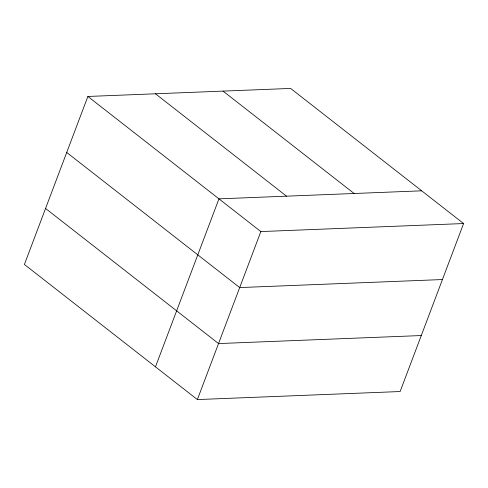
<?xml version="1.0" encoding="UTF-8"?>
<svg xmlns="http://www.w3.org/2000/svg" width="488" height="488" viewBox="0 0 488 488"><rect width="100%" height="100%" fill="white"/><g stroke="black" fill="none" stroke-linecap="round" stroke-linejoin="round"><path stroke-width="0.73" d="M87.877 96.465L24.4 264.453L197.378 399.568L400.123 391.535L463.6 223.547L290.622 88.432L87.877 96.465L260.854 231.574L463.6 223.547M155.477 366.836L218.953 198.848L421.699 190.82M197.378 399.568L260.854 231.574M442.439 279.545L239.693 287.572L66.716 152.457M421.284 335.543L218.539 343.57L45.561 208.455M223.04 91.11L354.117 193.492M155.458 93.787L286.535 196.17"/></g></svg>
